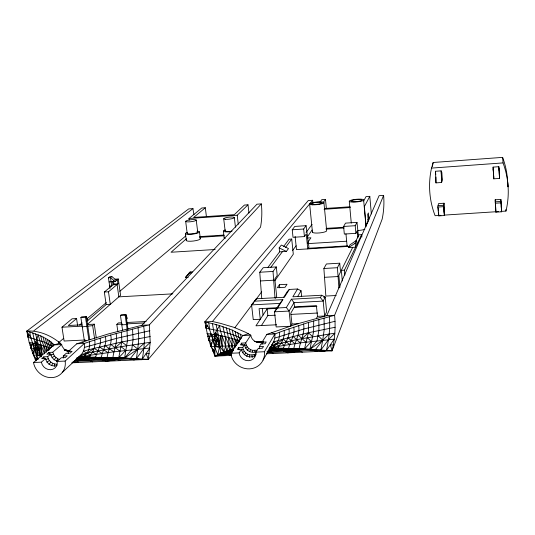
<?xml version="1.0" encoding="UTF-8"?>
<svg xmlns="http://www.w3.org/2000/svg" width="535" height="535" viewBox="0 0 535 535"><rect width="100%" height="100%" fill="white"/><g stroke="black" fill="none" stroke-linecap="round" stroke-linejoin="round"><path stroke-width="0.8" d="M68.253 353.548L68.212 351.522L76.799 343.784L108.638 333.853L141.889 325.273L256.974 204.196L261.327 203.895L149.292 324.899L150.228 342.3L148.302 359.353L71.723 362.83M262.043 344.246L262.09 342.159L266.858 334.382L295.654 324.357L326.765 315.683L379.094 195.696L383.615 195.382L334.609 315.282L308.608 322.418L284.192 330.496C284.727 336.201 282.834 342.059 278.735 346.118C279.156 351.06 271.94 346.386 269.312 348.425M231.481 355.38L214.896 356.136L208.483 339.31L204.858 321.889L212.442 323.615L214.267 334.569L215.337 336.274L215.097 333.325L219.557 325.554L232.277 330.108L242.776 335.552L250.788 335.164C251.423 340.909 257.977 344.025 263.12 341.985M284.192 330.496L279.524 332.228C280.052 337.786 277.872 343.463 273.519 347.021L273.325 348.024L269.252 348.74M259.308 348.733L259.348 346.62L261 343.931L265.139 343.737L266.203 341.965L262.09 342.159M263.086 360.055L273.632 341.959L274.829 338.093L274.93 333.994L279.524 332.228M81.989 342.039L84.403 343.416C85.112 348.546 83.072 353.923 78.792 356.945L124.588 358.049L141.267 359.674L142.337 358.985C144.169 348.185 145.286 337.137 143.681 326.23L149.292 324.899L141.889 325.273M36.012 361.025L32.822 353.568L33.19 352.351L33.504 355.22L37.069 359.687L36.54 354.972L38.42 349.335L38.466 347.931L37.784 347.683M263.1 341.584L257.462 341.644L257.429 342.106L262.103 341.992M326.765 315.683L334.609 315.282C335.733 327.166 334.89 339.217 332.068 350.813L266.45 353.789M216.327 339.437L216.735 340.982L216.18 341.19L216.601 340.447L216.327 339.437L215.899 344.373L214.267 334.569L215.097 333.325L219.056 340.688L218.541 346.172L219.403 347.503L214.809 346.419L210.964 346.707L210.917 343.737L210.315 345.001M267.079 352.712L313.296 350.305L324.618 351.147L326.437 350.405C328.818 339.33 330.523 327.975 329.292 316.633M29.826 331.974L40.767 335.9L47.441 339.424L48.598 344.125L50.39 348.198L43.529 345.637L32.334 342.982L31.063 348.613L34.294 348.887L36.54 354.972L40.232 356.069L39.677 344.573L42.205 354.618L33.504 355.22C35.878 347.188 30.274 339.959 29.826 331.974L26.75 331.132L29.191 342.454L32.822 353.568M72.907 361.827L78.645 362.516L75.983 359.848L98.875 358.798L107.127 357.393C108.137 349.903 112.557 342.922 110.725 335.044L143.681 326.23M127.042 330.469L127.41 340.788L124.588 358.049L125.404 357.902L116.322 357.801L124.588 358.049L131.717 349.756L133.075 339.665L132.553 329.018M54.383 366.268L54.637 363.981C51.139 363.171 48.297 360.236 47.675 356.691L50.751 354.016A8.232 7.383 43.3 0 0 57.66 361.252M76.619 358.657L101.376 357.24C102.546 350.365 107.207 344.058 105.362 336.642L110.725 335.044M267.507 351L282.059 350.198L293.809 348.606C295.18 340.855 300.222 333.82 298.637 325.541M317.181 351.488L309.37 349.275L301.513 349.101L309.865 349.368L317.008 340.842L318.907 330.429L318.833 319.448M76.933 358.156L84.369 356.972L93.785 357.801L95.665 357.119C97.169 350.933 101.837 345.229 100.052 338.28L105.362 336.642M121.565 331.954L121.786 341.945L118.737 357.801C103.917 358.022 89.378 361.372 74.432 360.47M116.122 333.479C117.921 341.825 113.888 349.515 112.912 357.581L98.875 358.798L93.785 357.801L107.127 357.393M89.994 357.026L90.295 355.079C94.066 351.06 95.504 345.356 94.782 339.959L100.052 338.28M84.369 356.972L84.523 355.996L87.078 353.174L94.22 348.318L121.786 341.945L150.235 336.522M249.424 357.28L249.798 354.912C246.2 354.123 243.238 351.08 242.75 347.396L244.515 344.707A8.453 7.885 32.6 0 0 255.77 351.976M252.393 351.923L252.64 350.365C249.083 349.582 246.16 346.573 245.685 342.935L250.788 335.164L245.739 332.329L233.935 327.333L220.052 323.227L212.408 321.508L204.858 321.889C212.629 331.105 212.402 343.992 217.805 354.544L222.747 355.133L223.617 354.351L231.548 354.016M268.677 349.796L288.586 348.412C290.097 341.297 295.36 334.97 293.755 327.152M278.34 348.124L309.865 349.368L313.624 331.56L313.691 320.913M444.164 212.114L444.558 210.008L444.063 203.233L438.506 203.608L437.75 207.052L438.814 215.886L444.411 215.525L443.662 205.286L438.058 205.661M229.308 355.481L230.645 354.13L214.896 356.136L214.809 346.419L217.919 340.561L218.193 339.103L217.317 338.856M308.608 322.418L308.394 332.73L304.455 349.081C291.796 348.7 279.571 352.09 266.891 351.803M303.592 323.956C305.117 332.716 300.449 340.494 299.098 348.827L282.059 350.198L276.361 348.766L269.406 348.807M272.944 353.495L268.904 350.325L287.883 349.409L278.274 349.108L283.43 348.252C285.262 341.858 290.498 336.154 288.933 328.811M444.411 215.525L443.395 206.677L444.063 203.233M44.525 353.769L40.948 344.894L38.246 334.836L35.885 341.517L36.273 343.778L35.149 348.981L36.54 354.972L38.232 359.279M40.8 356.985L38.212 344.206L35.885 341.517L35.497 344.333L35.263 342.908M441.903 181.238L441.141 170.859L435.503 171.267L435.958 182.89L441.622 182.488L442.318 179.386L441.816 172.531L441.395 174.323M435.958 182.89L435.931 177.031M214.348 353.087L212.455 350.612L213.793 350.037L214.896 356.136L220.754 353.12L219.718 346.105L217.919 340.561L212.696 340.146L210.964 346.707L214.856 351.288M440.94 215.331L435.109 215.712A88.262 85.225 -12.8 0 1 431.531 168.084L433.183 162.48L502.626 157.377A83.306 81.721 6.2 0 1 507.695 186.233M231.515 353.923L220.754 353.12L223.744 351.863C227.729 343.677 224.667 334.89 222.928 326.611M210.008 344.045L211.827 343.437L208.67 339.899L210.884 334.067L225.416 336.649L239.319 340.601M30.863 348.044L31.812 345.483L29.191 342.454L32.334 342.982L38.42 349.335L40.346 354.718L41.65 356.825M37.075 348.238L37.122 349.93L38.42 349.335L35.524 342.306L35.009 343.503L37.196 353.006L37.062 347.944L37.544 349.736L37.945 349.281M290.518 349.515C300.717 347.91 310.748 350.585 320.86 350.03L328.45 339.678L334.843 333.225L329.239 334.027L322.705 340.24L309.865 349.368L332.068 350.813L382.164 219.103A83.855 81.159 40.5 0 0 383.615 195.382M230.645 354.13L226.686 354.631L217.805 354.544L219.718 346.105L218.387 335.251L215.665 332.496L215.893 334.83L213.773 340.233L214.809 346.419L236.289 345.67M215.083 334.696L214.802 335.418L214.682 333.947M51.788 365.365L52.637 363.285M56.549 361.52L57.673 358.771L54.409 356.076L52.771 352.251L61.659 344.52C52.497 336.06 39.269 330.108 26.75 331.132L31.037 338.053L44.318 342.119L52.249 346.346L51.106 342.046L47.441 339.424M246.709 356.35L247.705 354.197M249.591 351.789L250.574 349.663M34.294 348.887L37.463 349.228L37.744 348.639M316.392 318.532L317.482 316.346L324.645 315.984L326.651 311.785L325.193 297.059L321.669 295.233L292.846 296.791L297.56 288.994L301.051 290.779L301.626 296.357M344.874 275.097L344.406 270.175L361.653 234.651L358.925 234.825L355.601 241.526M355.2 243.184L355.568 247.19L348.626 247.618L355.2 243.184L356.591 240.362L356.959 244.328M342.326 281.009L341.317 270.349L352.705 247.364M348.626 247.618L350.084 244.756L356.591 240.362M358.497 236.544L356.972 222.379L345.51 223.128L343.604 226.459L344.319 234.062L355.915 233.327L357.226 230.752L357.875 237.874M269.453 348.392L270.857 347.997L270.556 348.586L269.038 348.753M338.922 287.97L337.404 267.707L339.725 263.193L326.403 263.976L323.882 268.496L325.855 296.056L336.181 295.501M289.883 326.276L276.16 326.959L274.502 311.818L277.632 307.973L286.359 307.511L291.394 299.192L320.425 297.627L321.669 295.233M355.915 233.327L355.22 225.703L356.972 222.379M363.66 200.959L366.054 196.599L369.799 196.338L364.348 206.57L366.067 225.803L368.281 221.236L367.672 214.381L368.394 212.943L368.996 219.758L367.471 219.858M208.483 339.31L209.934 336.655L206.958 333.552L210.884 334.067L217.919 340.561L216.735 340.982L216.601 340.447M291.394 299.192L294.049 302.636L294.491 306.816L290.786 313.189L291.936 324.023L290.692 326.236L289.074 311.062L286.359 307.511M232.725 351.662L223.744 351.863L222.152 345.971L220.306 335.612L219.718 346.105L223.744 351.863L229.849 349.87L232.243 345.663L231.936 338.26L230.304 333.94L229.294 328.885M248.34 333.72L242.776 335.552L230.759 353.274A17.28 16.07 32.6 0 0 249.491 368.862A17.28 16.07 32.6 0 0 264.424 351.736L274.93 333.994L271.479 332.616M297.687 296.477L301.051 290.779M230.759 353.274L239.138 352.893A8.64 8.038 32.6 0 0 248.507 360.704A8.64 8.038 32.6 0 0 255.971 352.124L258.238 348.439L262.417 348.245L263.514 346.426L259.348 346.62M38.105 348.512L38.466 347.931L38.607 350.037L39.282 349.475L36.273 343.778M277.632 307.973L282.875 299.647L254.647 301.165L251.57 304.897L253.256 319.616L260.277 319.255L259.08 308.675L277.016 307.732M297.56 288.994L289.301 289.448L284.386 297.253L256.359 298.771L251.57 304.897L279.832 303.392L282.875 299.647M279.832 303.392L274.502 311.818L289.074 311.062L294.049 302.636L323.167 301.085L325.193 297.059L323.555 297.146M283.61 297.406L287.322 291.535L289.301 289.448M261.635 325.233L267.854 315.583L267.112 308.896L277.792 308.334M335.097 327.266L308.394 332.73L283.216 339.13L273.632 341.959L271.432 345.322L296.764 339.618L329.239 334.027M239.138 352.893L241.559 349.208L237.406 349.402L238.617 347.589L242.75 347.396M275.458 298.176L276.682 296.31L274.796 279.009L277.224 275.532L276.294 266.932L263.233 267.701L259.769 272.235L261.762 298.704M267.112 308.896L255.951 325.815L276.669 324.785M245.685 342.935L241.593 343.129L240.409 344.894L244.515 344.707M279.397 284.707L277.377 287.716L285.068 287.288L287.014 284.279L279.397 284.707L279.731 287.823M307.819 242.375L310.902 237.774L307.297 238.001M226.178 327.721C228.458 335.01 228.739 342.38 229.849 349.87L232.966 349.141L235.346 345.657L234.999 339.157L233.287 334.957L232.277 330.108M307.498 236.704L312.086 230.023M144.33 343.102L137.756 349.148L124.588 358.049L142.337 358.985L149.9 348.038L113.768 351.816L78.792 356.945L87.078 353.174L92.629 351.997L121.017 346.68L150.228 342.3L143.815 348.573L136.392 358.644L90.796 360.964L73.69 361.292M274.803 280.815L293.307 254.172L291.729 239.065L289.054 239.239L283.704 246.374M326.437 350.405L334.248 339.15L300.249 342.875L269.847 347.696M304.435 236.59L306.241 234.009L307.759 248.909L308.929 247.123L306.08 225.69L294.798 226.425L292.237 229.776L293.026 237.313L304.435 236.59L303.666 229.034L306.08 225.69M216.702 340.461L217.136 339.845M254.647 301.165L256.359 298.771M323.207 202.564L325.487 199.394L321.796 199.649L319.897 202.223M275.003 297.988L273.017 271.459L276.294 266.932M279.604 251.845L286.399 251.43L288.485 248.554L281.336 245.05L279.176 247.886L279.604 251.845L267.741 267.667M270.69 267.493L282.4 251.677M285.483 247.504L291.729 239.065M234.771 327.841L253.229 303.151M255.717 299.814L261.702 291.802M292.625 250.427L296.116 245.759M306.094 232.411L312.079 224.406M315.336 349.683L322.705 340.24L324.25 329.339L324.036 318.024M130.48 358.33L137.756 349.148L138.766 338.575L138.104 327.607M48.979 364.422L50.825 362.115M54.048 359.901L55.887 357.621M188.22 277.317L185.431 277.478L190.186 271.947L192.252 271.827L191.162 272.93L189.082 273.051M190.186 271.947L185.431 277.478M212.408 321.508L312.654 200.277L308.234 200.585L204.858 321.889M142.337 358.985L148.302 359.353L260.538 227.128A82.684 77.863 49.2 0 0 261.327 203.895M247.197 350.244L248.735 348.472M244.288 354.785L245.846 352.993M217.618 339.712L218.193 339.103L218.093 341.283L219.056 340.688M36.54 354.972L39.383 352.03L39.282 349.475M187.263 275.639L187.979 274.916M189.196 220.106L188.995 218.481L237.212 215.23L248.013 204.811L248.942 213.024M126.574 319.174L127.323 318.452L125.912 314.48L121.231 314.727L120.462 315.443L122.609 330.59M117.881 331.774L116.831 324.384L118.369 322.926L121.632 322.759M120.462 315.443L125.157 315.195L125.912 314.48L128.039 329.607M62.241 372.507L81.567 354.391L87.078 353.174L90.295 355.079M298.122 335.177L302.028 338.595L308.394 332.73L312.748 336.655M60.201 343.075L54.115 344.888L33.524 362.516A16.819 15.034 43.2 0 0 51.835 377.616A16.819 15.034 43.2 0 0 65.15 361.065L84.403 343.416L94.782 339.959M33.524 362.516L41.402 362.155A8.413 7.517 43.2 0 0 50.557 369.718A8.413 7.517 43.2 0 0 57.212 361.433L61.278 357.768L65.21 357.587L67.196 355.782L63.284 355.962L63.331 358.009M63.284 355.962L66.253 353.287L70.138 353.107L72.078 351.341L68.212 351.522M82.276 326.845L92.649 325.621L94.28 324.17L96.32 338.02M186.468 238.697L171.066 252.246L215.164 249.497M87.299 324.491L120.576 295.333L118.275 278.996L115.032 279.19M110.638 344.386L115.266 347.663L121.786 341.945L126.802 345.724M31.037 338.053L27.96 337.398L29.117 334.977L27.385 334.495L28.542 336.187L27.82 336.816L28.248 336.789M41.402 362.155L45.602 358.497C46.391 363.439 51.775 367.157 56.65 365.632M86.683 321.448L106.144 304.575L110.29 304.348L108.485 291.789L117.981 283.824L117.399 279.718L118.275 278.996M255.917 354.758C251.156 359.547 242.161 355.762 241.559 349.208M47.675 356.691L43.79 356.872L41.697 358.677L45.602 358.497M52.771 352.251L48.926 352.438L46.886 354.197L50.751 354.016M86.67 340.635L84.363 340.748L80.879 317.529L85.513 317.282L86.349 316.566L87.867 320.505M80.879 317.529L81.728 316.814L86.349 316.566L89.8 339.765M77.642 325.741L76.558 318.572L68.299 325.507L82.102 324.798M58.636 342.607L63.718 338.347M79.601 325.019L82.143 322.886M87.225 318.626L106.291 302.629M119.82 291.281L185.692 236.022M85.199 339.992L64.113 341.022L61.98 327.193L72.078 318.806L76.558 318.572M106.144 304.575L104.332 292.023L113.922 284.058L117.981 283.824M206.423 216.722L205.333 207.754L193.67 217.431L234.283 214.682L244.408 205.059L248.013 204.811M216.735 340.982L217.31 340.507M109.066 281.918L115.165 281.564L116.523 280.44L111.868 276.562L109.835 276.682L108.451 277.792L109.996 288.505M188.995 218.481L201.775 208.001L205.333 207.754M111.868 276.562L110.491 277.672L108.451 277.792M33.879 330.77L192.974 208.61A83.547 80.41 43.5 0 0 193.971 214.756M214.809 346.419L218.822 343.336M26.75 331.132L188.715 208.904L192.974 208.61M51.989 357.741L54.409 356.076M46.893 362.242L49.334 360.557M240.375 334.108L241.392 338.341C230.224 333.011 218.026 330.309 205.875 328.343L207.547 325.828L205.386 325.36L206.711 327.086L205.748 327.741L206.289 327.714M245.257 348.171L247.244 346.874M242.328 352.692L244.334 351.381M269.827 347.262L276.361 344.105L283.216 339.13L289.361 344.42M263.22 341.658L254.479 341.404L261.749 342.246L262.986 341.664M249.798 354.912L254.085 354.718L255.998 353.822M259.702 342.614L262.859 341.624L254.292 341.437L256.666 341.597M32.488 352.639L33.899 352.063L31.063 348.613M269.352 348.539L270.857 347.997M274.829 338.093L303.76 329.012L335.024 321.281M50.504 355.186L53.353 354.244M45.388 359.654L48.264 358.704M243.906 345.717L246.2 344.988M241.733 349.964L243.278 349.475M84.476 347.389L116.49 338.374L149.92 330.717M65.491 350.264L70.011 350.606L65.263 350.478L68.373 350.692M76.926 358.209L81.587 356.959L83.353 357.433L87.559 357.253M261.749 342.246L263.18 341.898M76.712 358.356L86.51 357.159M98.875 358.798L101.382 359.493L110.297 357.795L118.737 357.801L125.705 350.405L121.017 346.68M252.64 350.365L256.88 350.171M282.059 350.198L283.931 350.947L294.163 349.148L304.455 349.081L311.363 341.484L307.358 337.605M263.113 341.832L257.596 342.447L257.482 341.624L254.466 341.35M85.988 357.32L77.528 358.116L80.705 357.688L81.587 356.959L76.478 358.323L94.715 357.46L83.353 357.433M105.85 358.196L110.297 357.795L125.404 357.902L101.382 359.493L106.325 361.259L116.971 359.547L120.255 360.623M273.88 348.298L270.556 348.586L274.161 348.432L272.496 348.506M269.734 348.981L283.43 348.252M269.225 349.335L280.828 348.686L274.435 348.566L273.325 348.024M431.531 168.097L503.04 162.907L502.626 157.377M499.382 175.346L499.543 178.416L493.772 178.824L493.089 167.114L498.834 166.699L499.476 177.179M302.369 352.157L299.66 351.02L287.623 352.826L283.931 350.947L309.37 349.275M232.056 352.331L220.754 353.12L232.116 352.779M324.431 208.516L350.104 206.777M324.076 209.285L350.378 207.513M495.209 199.802L500.86 199.421L501.603 211.793L495.912 212.161L495.209 199.802L495.678 208.028M500.967 201.454L495.263 201.835L495.912 212.161M437.75 207.052L443.395 206.677M495.303 203.22L501.041 202.839L500.86 199.421M444.277 215.11L498.459 211.572M500.961 211.412L505.963 211.084A85.747 84.002 7.6 0 0 503.034 162.881M292.237 229.776L303.666 229.034M343.604 226.459L355.22 225.703M199.615 236.624L223.637 235.072M326.096 228.378L343.584 227.255M326.082 229.12L344.192 227.957M199.495 237.359L224.332 235.761M307.672 243.639L346.6 241.218M308.167 248.28L347.469 245.859L347.141 246.488L345.964 233.855M349.596 246.334L296.484 249.604L295.113 236.376M223.744 351.863L232.672 351.321M114.965 279.858L117.399 279.718M259.769 272.235L273.017 271.459M323.882 268.496L337.404 267.707M341.317 270.349L344.406 270.175M109.655 286.044L111.668 285.924L110.491 277.672L115.165 281.564M260.739 280.942L273.974 280.186M324.752 277.297L338.254 276.528M104.332 292.023L108.485 291.789M172.865 293.849L118.844 296.851L117.105 284.553L113.039 284.787L112.571 281.504M294.491 306.816L316.406 305.659L317.482 316.346M294.531 307.458L316.934 306.281M87.787 324.504L94.28 324.17M126.534 322.511L146.129 321.502M267.854 315.583L275.304 315.202M291.033 314.393L317.529 313.028M61.98 327.193L82.303 326.156M116.831 324.384L122.555 324.09M144.477 322.966L127.23 323.849L126.474 324.584L121.793 324.825M291.936 324.023L298.537 323.688M233.307 350.452L226.78 350.779C225.202 342.132 220.34 334.408 219.557 325.554L212.442 323.615M266.858 334.382L274.93 333.994M76.799 343.784L84.403 343.416M255.971 352.124L264.424 351.736M57.212 361.433L65.15 361.065M278.274 349.108L293.809 348.606M95.665 357.119L77.214 358.082M75.896 359.192L102.967 358.102L93.785 357.801M257.442 341.805L263.287 341.698M233.34 350.686L226.78 350.779L229.007 345.717L225.416 336.649M229.849 349.87L233.153 349.85M101.382 359.493L116.971 359.547L110.297 357.795M283.931 350.947L299.66 351.02L294.163 349.148M77.08 358.035C82.457 357.748 87.867 359.059 92.455 361.887M65.263 350.478L69.938 350.672M208.67 339.899L212.696 340.146M149.258 353.729L146.115 353.515L148.302 359.353M333.318 345.015L330.342 344.774L332.068 350.813M64.501 349.857L69.169 351.134L66.447 350.913L64.702 349.783L62.221 346.473L61.659 344.52L54.115 344.888L51.106 342.046M54.637 363.981L56.69 364.154L56.937 365.713M207.72 336.435L209.934 336.655M37.463 349.228L38.42 349.335M30.027 345.249L31.812 345.483M254.713 341.377L257.516 341.751M69.169 351.134L64.655 349.81L69.149 350.726M64.126 349.736L69.242 350.726M84.523 355.996L89.9 357.026M254.727 341.47L257.549 342.025L254.433 341.39M141.267 359.674L136.392 358.644L137.756 349.148L132.613 344.814M126.889 358.223L134.245 359.988M273.519 347.021L278.26 348.118M324.618 351.147L320.86 350.03L322.705 340.24L318.191 335.739M68.386 351.582L64.702 349.783M57.673 358.771L59.646 359.46M205.567 326.551L206.711 327.086M279.176 247.886L286.399 251.43M27.606 335.659L28.542 336.187M92.629 351.997L96.106 354.21M99.65 346.968L107.843 352.572M101.958 353.374L94.22 348.318L83.507 351.134L87.078 353.174L88.837 349.709L89.693 345.797L89.566 341.671M105.121 345.657L113.768 351.816M237.754 343.39L236.396 342.427L237.346 343.53M115.266 347.663L119.72 351.094M273.632 341.959L278.735 346.118M288.118 337.772L294.772 343.63M293.086 336.455L300.249 342.875M281.356 342.928L284.018 345.249M302.028 338.595L305.779 342.159M235.119 331.386L236.129 336.027L237.928 340.099L239.693 341.852M238.349 342.774L234.999 339.157L237.099 344.058M320.425 297.627L323.167 301.085L324.645 315.984M35.959 360.222L35.063 359.018L36.099 358.47L36.661 360.69M40.232 356.069L39.443 354.772L39.383 352.03M237.928 340.099L238.73 341.524M45.368 338.194L46.532 343.095L49.32 349.442M240.081 339.785L238.831 337.157L237.821 332.716M51.434 347.182L49.354 340.708M210.884 334.067L213.773 340.233M32.334 342.982L35.149 348.981M231.936 338.26L235.734 347.128M43.148 337.023L44.318 342.119L47.963 350.799M40.767 335.9L41.944 341.196L46.358 352.244M228.739 337.424L232.243 345.663L232.966 349.141M254.085 354.718L254.693 356.257M215.893 334.83L217.919 340.561M38.212 344.206L35.578 333.827M37.39 349.215L37.544 349.736M43.79 356.872L44.224 358.383M48.926 352.438L49.574 354.672M52.691 343.437L53.453 346.172M218.387 335.251L216.06 324.558M238.617 347.589L239.212 349.923M241.593 343.129L242.181 345.436M58.576 341.678L58.897 342.975M35.651 343.637L35.992 345.162L35.009 343.503L32.775 332.877M48.257 347.289L48.866 350.465M45.97 346.439L46.766 351.241M208.703 322.725L209.72 328.985M85.513 317.282L88.85 339.705M92.649 325.621L94.581 338.709M43.529 345.637L44.713 353.702M113.453 280.775L113.922 284.058M125.157 315.195L127.169 329.527M40.948 344.894L42.205 354.618M185.424 233.581L186.287 240.429M185.672 221.336L187.183 233.374M199.481 231.916L200.324 238.764M196.238 220.099A5.323 0.99 -6.9 0 1 188.36 221.891A5.323 0.99 -6.9 0 1 188.266 220.179A5.323 0.99 -6.9 0 1 196.238 220.099L197.729 232.123M223.717 218.795L225.148 230.913M223.383 231.107L224.198 238.001M234.323 217.531L235.44 227.214M254.794 350.539L254.974 352.137M237.212 215.23L238.249 224.232M251.972 355.093L252.252 357.514M262.317 308.628L263.039 315.061M309.651 204.156L312.467 232.264M323.916 202.484L326.651 230.572A7.176 1.491 -5.7 0 1 319.462 232.932A7.176 1.491 -5.7 0 1 312.5 231.869M339.972 287.282L338.836 275.358L340.554 271.887L339.725 263.193M325.487 199.394L326.377 208.543M349.288 201.448L351.281 223.082M507.548 180.663L508.11 186.862M363.646 200.117A7.269 1.337 -5.3 0 1 352.184 202.083A7.269 1.337 -5.3 0 1 353.528 199.649A7.269 1.337 -5.3 0 1 363.646 200.117L366.034 226.813M361.653 234.651L361.874 237.065M369.799 196.338L371.343 213.967M435.503 171.267L435.757 174.731M438.225 207.934L438.453 210.971M438.566 212.482L438.814 215.886M505.849 209.559L505.963 211.084M501.041 202.839L501.603 211.793M493.558 173.447L493.27 168.839L493.31 170.611M493.089 167.114L493.745 177.587M498.834 166.699L499.543 178.416M501.282 206.256L501.395 208.349M498.954 168.431L499.048 170.197M441.141 170.859L441.622 182.488M493.705 175.754L493.772 178.824M221.958 335.92L222.152 345.971M200.063 238.423A7.069 1.424 -7 0 1 193.356 241.031A7.069 1.424 -7 0 1 186.521 240.028M225.262 238.61A7.095 1.444 -6.6 0 1 224.372 237.607M196.994 231.688A5.31 1.037 -6.9 0 1 193.175 233.701A5.31 1.037 -6.9 0 1 187.357 233.079M232.07 231.107A5.33 1.057 -6.6 0 1 226.399 231.408A5.33 1.057 -6.6 0 1 225.737 230.311M197.375 231.187A7.082 1.384 -6.9 0 1 197.462 233.146A7.082 1.384 -6.9 0 1 187.504 234.323A7.082 1.384 -6.9 0 1 187.471 232.35M230.719 231.662A7.102 1.404 -6.6 0 1 224.018 231.581A7.102 1.404 -6.6 0 1 225.275 229.889M364.837 229.281A7.223 1.505 -5.2 0 1 358.216 230.471M313.028 203.427A85.152 83.473 16.6 0 1 312.654 200.277M432.42 166.372A85.707 82.845 -13.8 0 1 433.183 162.48M225.476 219.31A5.343 1.003 -6.5 0 0 234.216 217.805A5.343 1.003 -6.5 0 0 227.375 217.391A5.343 1.003 -6.5 0 0 225.476 219.31M312.36 204.798A7.216 1.324 -5.7 0 0 323.896 202.832A7.216 1.324 -5.7 0 0 314.112 202.357A7.216 1.324 -5.7 0 0 312.36 204.798M353.287 201.715A5.45 1.003 -5.3 0 0 361.854 200.224A5.45 1.003 -5.3 0 0 354.21 199.896A5.45 1.003 -5.3 0 0 353.287 201.715M313.457 204.43A5.41 0.99 -5.7 0 0 322.117 202.959A5.41 0.99 -5.7 0 0 314.787 202.591A5.41 0.99 -5.7 0 0 313.457 204.43"/></g></svg>
